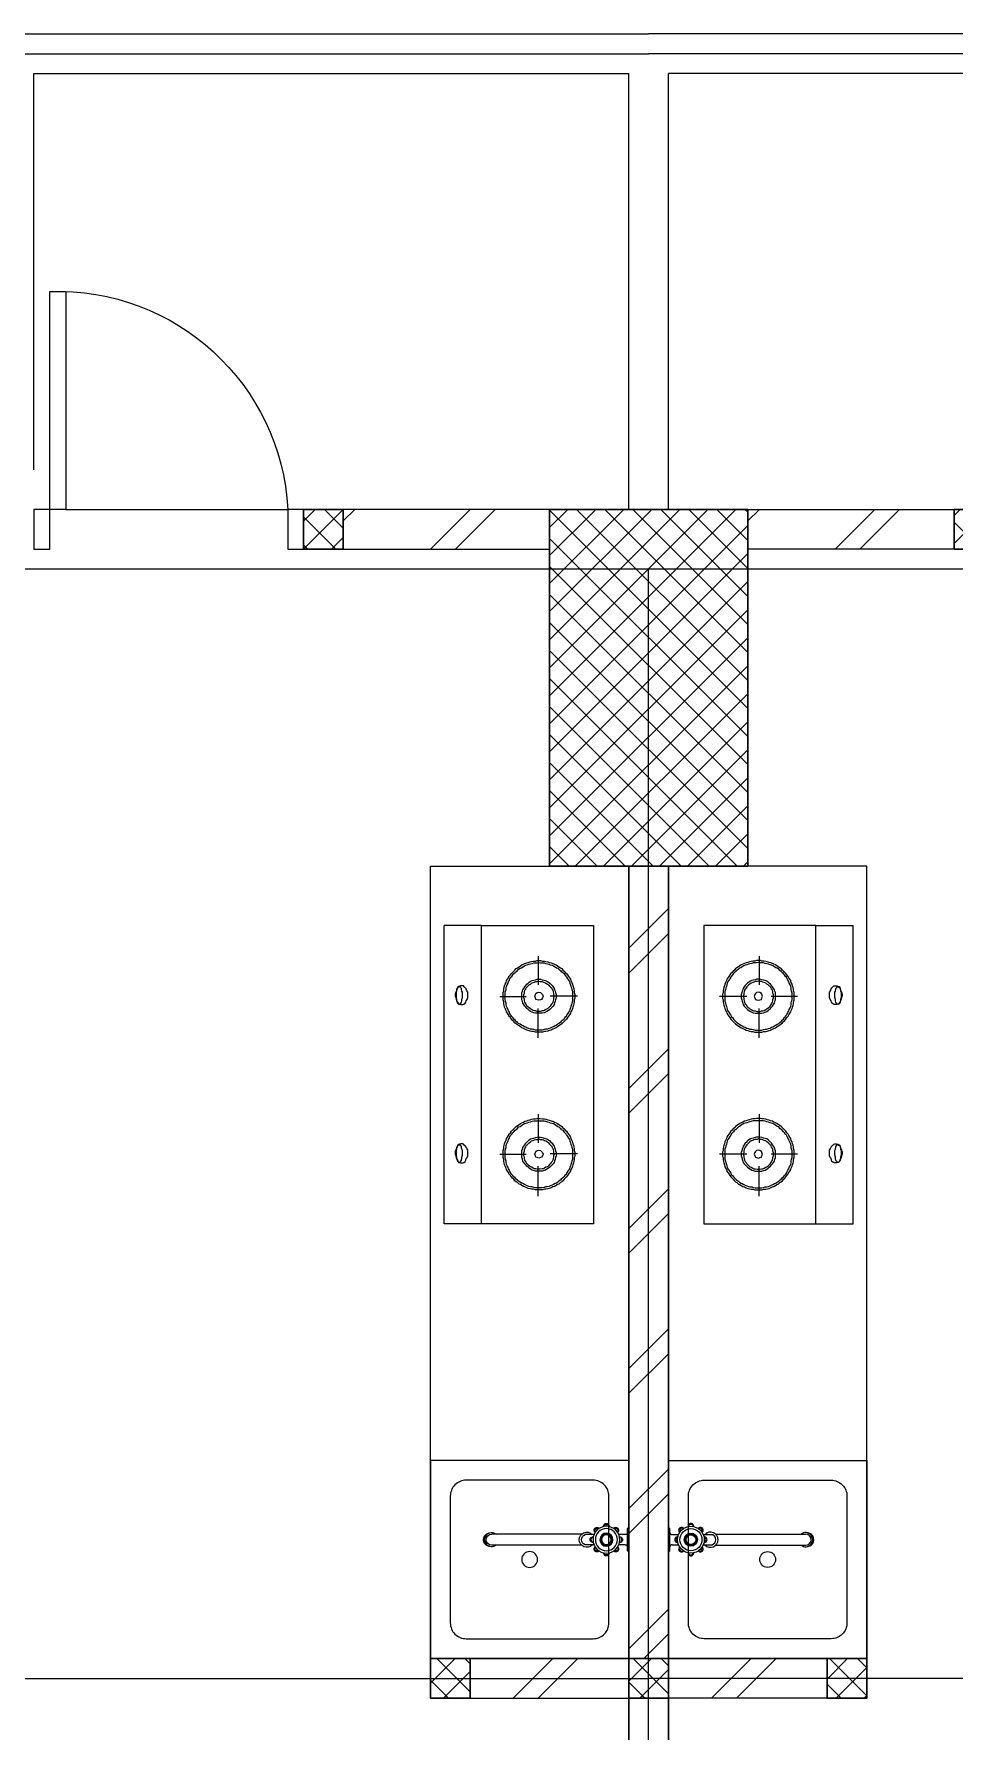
# Model space of a CAD drawing. Header units: millimetres. Extents: x -324 to 75, y -297 to 70.
# Drawn here: x -24.656 to -22.336, y 8.042 to 12.325 of the extents above; entities that cross this region are included whole.
import ezdxf

# ---------------------------------------------------------------- set-up
doc = ezdxf.new("R2010")
doc.units = ezdxf.units.MM
doc.layers.get('defpoints').update_dxf_attribs({"color": 1})
for name, color, linetype, lineweight in [('ars', 11, 'Continuous', 0), ('KOL', 1, 'Continuous', 30), ('KOLOM', 4, 'Continuous', 9), ('lan', 7, 'Continuous', 15), ('SANITAIR', 15, 'Continuous', 9), ('tem', 5, 'Continuous', 20)]:
    doc.layers.add(name, color=color, linetype=linetype, lineweight=lineweight)
doc.layers.add('as', color=1, linetype='Continuous', plot=False)
doc.layers.add('Kusen', color=30, linetype='Continuous')

# ---------------------------------------------------------------- blocks, each defined once
blk = doc.blocks.new('K 10.10')
at = {"layer": 'ars'}
h = blk.add_hatch(dxfattribs=at)
h.set_pattern_fill('_USER', color=256, scale=0.05, angle=45, double=1, pattern_type=0)
h.set_pattern_definition([(45, (0, 0), (-0.035355339, 0.035355339), []), (135, (0, 0), (-0.035355339, -0.035355339), [])])
h.paths.add_polyline_path([(1560.5383, 1380.4069), (1560.6383, 1380.4069), (1560.6383, 1380.5069), (1560.5383, 1380.5069)])
at = {"layer": 'KOL'}
blk.add_lwpolyline([(1560.5383, 1380.4069), (1560.6383, 1380.4069), (1560.6383, 1380.5069), (1560.5383, 1380.5069)], close=True, dxfattribs=at)
blk = doc.blocks.new('P.60')
at = {"layer": 'Kusen'}
for points in [[(1472.8348, 997.5354), (1472.8748, 997.5354), (1472.8748, 997.4354), (1472.8348, 997.4354)], [(1473.4748, 997.5354), (1473.5148, 997.5354), (1473.5148, 997.4354), (1473.4748, 997.4354)], [(1472.8748, 996.8854), (1472.9148, 996.8854), (1472.9148, 997.4354), (1472.8748, 997.4354)]]:
    blk.add_lwpolyline(points, close=True, dxfattribs=at)
blk.add_arc((1472.8948, 997.4658), 0.5808, 268.0266, 356.9943, dxfattribs=at)
blk = doc.blocks.new('KRAN DPR ATAS')
for p, q in [((-0.0289, 0), (0.0289, 0)), ((-0.0289, 0), (-0.0289, -0.0021)), ((0.0289, 0), (0.0289, -0.0021)), ((-0.0275, -0.0035), (0.0275, -0.0035)), ((-0.0127, -0.0092), (-0.0127, -0.0252)), ((0.0127, -0.0092), (0.0127, -0.0252)), ((-0.014, -0.1188), (-0.014, -0.3457)), ((-0.0127, -0.0877), (-0.0127, -0.1101)), ((0.0127, -0.0877), (0.0127, -0.1101)), ((0.014, -0.1188), (0.014, -0.3457))]:
    blk.add_line(p, q)
for radius in [0.0338, 0.0279, 0.0166, 0.0138, 0.0123]:
    blk.add_circle((0, -0.0564), radius)
for centre, radius, start, end in [((-0.0239, -0.0326), 0.00706, 39.002, 230.998), ((-0.0222, -0.0342), 0.00706, 58.1189, 211.8811), ((-0.0275, -0.0021), 0.00141, 180, 270), ((-0.0183, -0.0092), 0.00564, 0, 90), ((-0.0009, -0.0214), 0.00884, 254.902, 254.902), ((0, -0.0227), 0.00706, 354.002, 185.998), ((0, -0.025), 0.00706, 13.1189, 166.8811), ((0.0183, -0.0092), 0.00564, 90, 180), ((0.0239, -0.0326), 0.00706, 309.002, 140.998), ((0.0222, -0.0342), 0.00706, 328.1189, 121.8811), ((0.0275, -0.0021), 0.00141, 270, 0), ((-0.0338, -0.0564), 0.00706, 84.002, 275.998), ((-0.0315, -0.0564), 0.00706, 103.1189, 256.8811), ((-0.0239, -0.0803), 0.00706, 129.002, 320.998), ((-0.0222, -0.0787), 0.00706, 148.1189, 301.8811), ((0.0239, -0.0803), 0.00706, 219.002, 50.998), ((0.0222, -0.0787), 0.00706, 238.1189, 31.8811), ((0.0338, -0.0564), 0.00706, 264.002, 95.998), ((0.0315, -0.0564), 0.00706, 283.1189, 76.8811), ((0, -0.1058), 0.0191, 134.711, 45.289), ((0, -0.1058), 0.0134, 198.6717, 270), ((0, -0.0902), 0.00706, 174.002, 5.998), ((0, -0.0879), 0.00706, 193.1189, 346.8811), ((0, -0.1058), 0.0134, 270, 341.3283), ((0, -0.3457), 0.0178, 141.8277, 38.1723), ((0, -0.3484), 0.0178, 175.6641, 4.3359), ((0, -0.3457), 0.014, 180, 0)]:
    blk.add_arc(centre, radius, start, end)
blk = doc.blocks.new('KOMPOR')
for points in [[(0, 0.3765), (0, -0.3765)], [(0.0944, 0.3765), (0, 0.3765)], [(0.3765, 0.3765), (0.0944, 0.3765)], [(0.0944, 0.3765), (0.0944, -0.3765)], [(0.3765, -0.3765), (0.3765, 0.3765)], [(0.2373, 0.3063), (0.2373, 0.2312)], [(0.2385, 0.2906), (0.2337, 0.2906), (0.23, 0.2906), (0.2252, 0.2893), (0.2203, 0.2893), (0.2167, 0.2881), (0.2119, 0.2869), (0.2082, 0.2857), (0.2034, 0.2833), (0.1998, 0.2821), (0.1961, 0.2797), (0.1925, 0.2772), (0.1889, 0.276), (0.1852, 0.2724), (0.1816, 0.27), (0.178, 0.2676), (0.1755, 0.2639), (0.1719, 0.2615), (0.1695, 0.2579), (0.1671, 0.2542), (0.1634, 0.2506), (0.1622, 0.247), (0.1598, 0.2433), (0.1574, 0.2397), (0.1562, 0.2361), (0.1538, 0.2312), (0.1525, 0.2276), (0.1513, 0.2228), (0.1501, 0.2191), (0.1501, 0.2143), (0.1489, 0.2094), (0.1489, 0.2058), (0.1489, 0.201), (0.1489, 0.1961), (0.1489, 0.1913), (0.1501, 0.1864), (0.1501, 0.1828), (0.1513, 0.178), (0.1525, 0.1743), (0.1538, 0.1695), (0.1562, 0.1659), (0.1574, 0.161), (0.1598, 0.1574), (0.1622, 0.1538), (0.1634, 0.1501), (0.1671, 0.1465), (0.1695, 0.1429), (0.1719, 0.1404), (0.1755, 0.1368), (0.178, 0.1344), (0.1816, 0.1308), (0.1852, 0.1283), (0.1889, 0.1259), (0.1925, 0.1235), (0.1961, 0.1211), (0.1998, 0.1199), (0.2034, 0.1174), (0.2082, 0.1162), (0.2119, 0.115), (0.2167, 0.1138), (0.2203, 0.1126), (0.2252, 0.1114), (0.23, 0.1114), (0.2337, 0.1102), (0.2385, 0.1102), (0.2433, 0.1102), (0.2482, 0.1114), (0.253, 0.1114), (0.2567, 0.1126), (0.2615, 0.1138), (0.2651, 0.115), (0.27, 0.1162), (0.2736, 0.1174), (0.2785, 0.1199), (0.2821, 0.1211), (0.2857, 0.1235), (0.2893, 0.1259), (0.293, 0.1283), (0.2966, 0.1308), (0.299, 0.1344), (0.3027, 0.1368), (0.3051, 0.1404), (0.3087, 0.1429), (0.3111, 0.1465), (0.3136, 0.1501), (0.316, 0.1538), (0.3184, 0.1574), (0.3196, 0.161), (0.322, 0.1659), (0.3232, 0.1695), (0.3245, 0.1743), (0.3257, 0.178), (0.3269, 0.1828), (0.3281, 0.1864), (0.3281, 0.1913), (0.3293, 0.1961), (0.3293, 0.201), (0.3293, 0.2058), (0.3281, 0.2094), (0.3281, 0.2143), (0.3269, 0.2191), (0.3257, 0.2228), (0.3245, 0.2276), (0.3232, 0.2312), (0.322, 0.2361), (0.3196, 0.2397), (0.3184, 0.2433), (0.316, 0.247), (0.3136, 0.2506), (0.3111, 0.2542), (0.3087, 0.2579), (0.3051, 0.2615), (0.3027, 0.2639), (0.299, 0.2676), (0.2966, 0.27), (0.293, 0.2724), (0.2893, 0.276), (0.2857, 0.2772), (0.2821, 0.2797), (0.2785, 0.2821), (0.2736, 0.2833), (0.27, 0.2857), (0.2651, 0.2869), (0.2615, 0.2881), (0.2567, 0.2893), (0.253, 0.2893), (0.2482, 0.2906), (0.2433, 0.2906), (0.2385, 0.2906)], [(0.2385, 0.2857), (0.2349, 0.2857), (0.23, 0.2857), (0.2264, 0.2845), (0.2215, 0.2833), (0.2179, 0.2833), (0.2131, 0.2821), (0.2094, 0.2809), (0.2058, 0.2785), (0.2022, 0.2772), (0.1985, 0.2748), (0.1949, 0.2736), (0.1913, 0.2712), (0.1877, 0.2688), (0.1852, 0.2663), (0.1816, 0.2639), (0.1792, 0.2603), (0.1755, 0.2579), (0.1731, 0.2542), (0.1707, 0.2518), (0.1683, 0.2482), (0.1659, 0.2446), (0.1646, 0.2409), (0.1622, 0.2373), (0.161, 0.2337), (0.1586, 0.23), (0.1574, 0.2264), (0.1562, 0.2215), (0.1562, 0.2179), (0.155, 0.2131), (0.1538, 0.2094), (0.1538, 0.2046), (0.1538, 0.201), (0.1538, 0.1961), (0.1538, 0.1925), (0.155, 0.1877), (0.1562, 0.184), (0.1562, 0.1792), (0.1574, 0.1755), (0.1586, 0.1719), (0.161, 0.1671), (0.1622, 0.1634), (0.1646, 0.1598), (0.1659, 0.1562), (0.1683, 0.1525), (0.1707, 0.1501), (0.1731, 0.1465), (0.1755, 0.1441), (0.1792, 0.1404), (0.1816, 0.138), (0.1852, 0.1356), (0.1877, 0.132), (0.1913, 0.1308), (0.1949, 0.1283), (0.1985, 0.1259), (0.2022, 0.1235), (0.2058, 0.1223), (0.2094, 0.1211), (0.2131, 0.1199), (0.2179, 0.1186), (0.2215, 0.1174), (0.2264, 0.1162), (0.23, 0.1162), (0.2349, 0.1162), (0.2385, 0.1162), (0.2433, 0.1162), (0.247, 0.1162), (0.2518, 0.1162), (0.2554, 0.1174), (0.2603, 0.1186), (0.2639, 0.1199), (0.2676, 0.1211), (0.2724, 0.1223), (0.276, 0.1235), (0.2797, 0.1259), (0.2833, 0.1283), (0.2869, 0.1308), (0.2893, 0.132), (0.293, 0.1356), (0.2954, 0.138), (0.299, 0.1404), (0.3015, 0.1441), (0.3039, 0.1465), (0.3075, 0.1501), (0.3087, 0.1525), (0.3111, 0.1562), (0.3136, 0.1598), (0.316, 0.1634), (0.3172, 0.1671), (0.3184, 0.1719), (0.3196, 0.1755), (0.3208, 0.1792), (0.322, 0.184), (0.3232, 0.1877), (0.3232, 0.1925), (0.3232, 0.1961), (0.3232, 0.201), (0.3232, 0.2046), (0.3232, 0.2094), (0.3232, 0.2131), (0.322, 0.2179), (0.3208, 0.2215), (0.3196, 0.2264), (0.3184, 0.23), (0.3172, 0.2337), (0.316, 0.2373), (0.3136, 0.2409), (0.3111, 0.2446), (0.3087, 0.2482), (0.3075, 0.2518), (0.3039, 0.2542), (0.3015, 0.2579), (0.299, 0.2603), (0.2954, 0.2639), (0.293, 0.2663), (0.2893, 0.2688), (0.2869, 0.2712), (0.2833, 0.2736), (0.2797, 0.2748), (0.276, 0.2772), (0.2724, 0.2785), (0.2676, 0.2809), (0.2639, 0.2821), (0.2603, 0.2833), (0.2554, 0.2833), (0.2518, 0.2845), (0.247, 0.2857), (0.2433, 0.2857), (0.2385, 0.2857)], [(0.0436, 0.2228), (0.0472, 0.2228), (0.0496, 0.2215), (0.0533, 0.2191), (0.0545, 0.2155), (0.0557, 0.2119), (0.0581, 0.2094), (0.0593, 0.2046), (0.0593, 0.1998), (0.0593, 0.1949), (0.0593, 0.1901), (0.0569, 0.1864), (0.0557, 0.1828), (0.0533, 0.1792), (0.0508, 0.178), (0.0484, 0.1755), (0.046, 0.1743), (0.0424, 0.1743), (0.04, 0.1755), (0.0375, 0.178), (0.0339, 0.1792), (0.0327, 0.1828), (0.0315, 0.1864), (0.0291, 0.1901), (0.0278, 0.1949), (0.0278, 0.1998), (0.0291, 0.2046), (0.0303, 0.2094), (0.0315, 0.2119), (0.0339, 0.2155), (0.0351, 0.2191), (0.0375, 0.2215), (0.0412, 0.2228), (0.0436, 0.2228)], [(0.0375, 0.2215), (0.04, 0.2215), (0.04, 0.2203), (0.0424, 0.2179), (0.0436, 0.2155), (0.0448, 0.2119), (0.0448, 0.2082), (0.046, 0.2034), (0.046, 0.1998), (0.046, 0.1961), (0.046, 0.1913), (0.0448, 0.1877), (0.0436, 0.184), (0.0436, 0.1816), (0.0412, 0.178), (0.04, 0.1768), (0.0387, 0.1755), (0.0375, 0.1755), (0.0351, 0.1768), (0.0339, 0.178), (0.0327, 0.1816), (0.0315, 0.184), (0.0315, 0.1877), (0.0303, 0.1913), (0.0303, 0.1961), (0.0303, 0.1998), (0.0303, 0.2034), (0.0315, 0.2082), (0.0315, 0.2119), (0.0327, 0.2155), (0.0339, 0.2179), (0.0351, 0.2203), (0.0363, 0.2215), (0.0375, 0.2215)], [(0.2385, 0.2433), (0.2349, 0.2433), (0.23, 0.2433), (0.2264, 0.2421), (0.2215, 0.2409), (0.2179, 0.2385), (0.2143, 0.2361), (0.2119, 0.2337), (0.2082, 0.2312), (0.2058, 0.2276), (0.2034, 0.2252), (0.201, 0.2215), (0.1985, 0.2179), (0.1973, 0.2131), (0.1961, 0.2094), (0.1961, 0.2046), (0.1961, 0.201), (0.1961, 0.1961), (0.1961, 0.1925), (0.1973, 0.1877), (0.1985, 0.184), (0.201, 0.1804), (0.2034, 0.1768), (0.2058, 0.1731), (0.2082, 0.1707), (0.2119, 0.1671), (0.2143, 0.1646), (0.2179, 0.1622), (0.2215, 0.161), (0.2264, 0.1598), (0.23, 0.1586), (0.2349, 0.1574), (0.2385, 0.1574), (0.2433, 0.1574), (0.247, 0.1586), (0.2518, 0.1598), (0.2554, 0.161), (0.2591, 0.1622), (0.2627, 0.1646), (0.2663, 0.1671), (0.2688, 0.1707), (0.2724, 0.1731), (0.2748, 0.1768), (0.2772, 0.1804), (0.2785, 0.184), (0.2797, 0.1877), (0.2809, 0.1925), (0.2821, 0.1961), (0.2821, 0.201), (0.2821, 0.2046), (0.2809, 0.2094), (0.2797, 0.2131), (0.2785, 0.2179), (0.2772, 0.2215), (0.2748, 0.2252), (0.2724, 0.2276), (0.2688, 0.2312), (0.2663, 0.2337), (0.2627, 0.2361), (0.2591, 0.2385), (0.2554, 0.2409), (0.2518, 0.2421), (0.247, 0.2433), (0.2433, 0.2433), (0.2385, 0.2433)], [(0.2385, 0.2385), (0.2349, 0.2385), (0.2312, 0.2373), (0.2276, 0.2373), (0.224, 0.2361), (0.2203, 0.2337), (0.2179, 0.2324), (0.2143, 0.23), (0.2119, 0.2276), (0.2094, 0.2252), (0.207, 0.2215), (0.2058, 0.2191), (0.2034, 0.2155), (0.2022, 0.2119), (0.2022, 0.2082), (0.201, 0.2046), (0.201, 0.201), (0.201, 0.1973), (0.2022, 0.1925), (0.2022, 0.1889), (0.2034, 0.1864), (0.2058, 0.1828), (0.207, 0.1792), (0.2094, 0.1768), (0.2119, 0.1743), (0.2143, 0.1719), (0.2179, 0.1695), (0.2203, 0.1671), (0.224, 0.1659), (0.2276, 0.1646), (0.2312, 0.1634), (0.2349, 0.1634), (0.2385, 0.1622), (0.2421, 0.1634), (0.247, 0.1634), (0.2506, 0.1646), (0.253, 0.1659), (0.2567, 0.1671), (0.2603, 0.1695), (0.2627, 0.1719), (0.2651, 0.1743), (0.2676, 0.1768), (0.27, 0.1792), (0.2724, 0.1828), (0.2736, 0.1864), (0.2748, 0.1889), (0.276, 0.1925), (0.276, 0.1973), (0.2772, 0.201), (0.276, 0.2046), (0.276, 0.2082), (0.2748, 0.2119), (0.2736, 0.2155), (0.2724, 0.2191), (0.27, 0.2215), (0.2676, 0.2252), (0.2651, 0.2276), (0.2627, 0.23), (0.2603, 0.2324), (0.2567, 0.2337), (0.253, 0.2361), (0.2506, 0.2373), (0.247, 0.2373), (0.2421, 0.2385), (0.2385, 0.2385)], [(0.1404, 0.201), (0.207, 0.201)], [(0.2385, 0.2107), (0.2349, 0.2094), (0.2312, 0.2082), (0.23, 0.2046), (0.2288, 0.201), (0.23, 0.1961), (0.2312, 0.1937), (0.2349, 0.1913), (0.2385, 0.1901), (0.2433, 0.1913), (0.2458, 0.1937), (0.2482, 0.1961), (0.2494, 0.201), (0.2482, 0.2046), (0.2458, 0.2082), (0.2433, 0.2094), (0.2385, 0.2107)], [(0.2373, 0.0993), (0.2373, 0.1719)], [(0.3366, 0.1998), (0.2676, 0.1998)], [(0.2385, -0.1077), (0.2337, -0.1077), (0.23, -0.1077), (0.2252, -0.109), (0.2203, -0.109), (0.2167, -0.1102), (0.2119, -0.1114), (0.2082, -0.1126), (0.2034, -0.115), (0.1998, -0.1162), (0.1961, -0.1186), (0.1925, -0.1211), (0.1889, -0.1235), (0.1852, -0.1259), (0.1816, -0.1283), (0.178, -0.1308), (0.1755, -0.1344), (0.1719, -0.1368), (0.1695, -0.1404), (0.1671, -0.1441), (0.1634, -0.1477), (0.1622, -0.1513), (0.1598, -0.155), (0.1574, -0.1586), (0.1562, -0.1622), (0.1538, -0.1671), (0.1525, -0.1707), (0.1513, -0.1755), (0.1501, -0.1792), (0.1501, -0.184), (0.1489, -0.1889), (0.1489, -0.1925), (0.1489, -0.1973), (0.1489, -0.2022), (0.1489, -0.207), (0.1501, -0.2119), (0.1501, -0.2155), (0.1513, -0.2203), (0.1525, -0.224), (0.1538, -0.2288), (0.1562, -0.2324), (0.1574, -0.2373), (0.1598, -0.2409), (0.1622, -0.2446), (0.1634, -0.2482), (0.1671, -0.2518), (0.1695, -0.2554), (0.1719, -0.2579), (0.1755, -0.2615), (0.178, -0.2639), (0.1816, -0.2676), (0.1852, -0.27), (0.1889, -0.2724), (0.1925, -0.2748), (0.1961, -0.2772), (0.1998, -0.2785), (0.2034, -0.2809), (0.2082, -0.2821), (0.2119, -0.2833), (0.2167, -0.2845), (0.2203, -0.2857), (0.2252, -0.2869), (0.23, -0.2869), (0.2337, -0.2881), (0.2385, -0.2881), (0.2433, -0.2881), (0.2482, -0.2869), (0.253, -0.2869), (0.2567, -0.2857), (0.2615, -0.2845), (0.2651, -0.2833), (0.27, -0.2821), (0.2736, -0.2809), (0.2785, -0.2785), (0.2821, -0.2772), (0.2857, -0.2748), (0.2893, -0.2724), (0.293, -0.27), (0.2966, -0.2676), (0.299, -0.2639), (0.3027, -0.2615), (0.3051, -0.2579), (0.3087, -0.2554), (0.3111, -0.2518), (0.3136, -0.2482), (0.316, -0.2446), (0.3184, -0.2409), (0.3196, -0.2373), (0.322, -0.2324), (0.3232, -0.2288), (0.3245, -0.224), (0.3257, -0.2203), (0.3269, -0.2155), (0.3281, -0.2119), (0.3281, -0.207), (0.3293, -0.2022), (0.3293, -0.1973), (0.3293, -0.1925), (0.3281, -0.1889), (0.3281, -0.184), (0.3269, -0.1792), (0.3257, -0.1755), (0.3245, -0.1707), (0.3232, -0.1671), (0.322, -0.1622), (0.3196, -0.1586), (0.3184, -0.155), (0.316, -0.1513), (0.3136, -0.1477), (0.3111, -0.1441), (0.3087, -0.1404), (0.3051, -0.1368), (0.3027, -0.1344), (0.299, -0.1308), (0.2966, -0.1283), (0.293, -0.1259), (0.2893, -0.1235), (0.2857, -0.1211), (0.2821, -0.1186), (0.2785, -0.1162), (0.2736, -0.115), (0.27, -0.1126), (0.2651, -0.1114), (0.2615, -0.1102), (0.2567, -0.109), (0.253, -0.109), (0.2482, -0.1077), (0.2433, -0.1077), (0.2385, -0.1077)], [(0.2385, -0.1126), (0.2349, -0.1126), (0.23, -0.1126), (0.2264, -0.1138), (0.2215, -0.115), (0.2179, -0.115), (0.2131, -0.1162), (0.2094, -0.1174), (0.2058, -0.1199), (0.2022, -0.1211), (0.1985, -0.1235), (0.1949, -0.1247), (0.1913, -0.1271), (0.1877, -0.1295), (0.1852, -0.132), (0.1816, -0.1344), (0.1792, -0.138), (0.1755, -0.1404), (0.1731, -0.1441), (0.1707, -0.1465), (0.1683, -0.1501), (0.1659, -0.1538), (0.1646, -0.1574), (0.1622, -0.161), (0.161, -0.1646), (0.1586, -0.1683), (0.1574, -0.1719), (0.1562, -0.1768), (0.1562, -0.1804), (0.155, -0.1852), (0.1538, -0.1889), (0.1538, -0.1937), (0.1538, -0.1973), (0.1538, -0.2022), (0.1538, -0.2058), (0.155, -0.2107), (0.1562, -0.2143), (0.1562, -0.2191), (0.1574, -0.2228), (0.1586, -0.2264), (0.161, -0.2312), (0.1622, -0.2349), (0.1646, -0.2385), (0.1659, -0.2421), (0.1683, -0.2458), (0.1707, -0.2482), (0.1731, -0.2518), (0.1755, -0.2554), (0.1792, -0.2579), (0.1816, -0.2603), (0.1852, -0.2627), (0.1877, -0.2663), (0.1913, -0.2688), (0.1949, -0.27), (0.1985, -0.2724), (0.2022, -0.2748), (0.2058, -0.276), (0.2094, -0.2772), (0.2131, -0.2785), (0.2179, -0.2797), (0.2215, -0.2809), (0.2264, -0.2821), (0.23, -0.2821), (0.2349, -0.2821), (0.2385, -0.2833), (0.2433, -0.2821), (0.247, -0.2821), (0.2518, -0.2821), (0.2554, -0.2809), (0.2603, -0.2797), (0.2639, -0.2785), (0.2676, -0.2772), (0.2724, -0.276), (0.276, -0.2748), (0.2797, -0.2724), (0.2833, -0.27), (0.2869, -0.2688), (0.2893, -0.2663), (0.293, -0.2627), (0.2954, -0.2603), (0.299, -0.2579), (0.3015, -0.2554), (0.3039, -0.2518), (0.3075, -0.2482), (0.3087, -0.2458), (0.3111, -0.2421), (0.3136, -0.2385), (0.316, -0.2349), (0.3172, -0.2312), (0.3184, -0.2264), (0.3196, -0.2228), (0.3208, -0.2191), (0.322, -0.2143), (0.3232, -0.2107), (0.3232, -0.2058), (0.3232, -0.2022), (0.3232, -0.1973), (0.3232, -0.1937), (0.3232, -0.1889), (0.3232, -0.1852), (0.322, -0.1804), (0.3208, -0.1768), (0.3196, -0.1719), (0.3184, -0.1683), (0.3172, -0.1646), (0.316, -0.161), (0.3136, -0.1574), (0.3111, -0.1538), (0.3087, -0.1501), (0.3075, -0.1465), (0.3039, -0.1441), (0.3015, -0.1404), (0.299, -0.138), (0.2954, -0.1344), (0.293, -0.132), (0.2893, -0.1295), (0.2869, -0.1271), (0.2833, -0.1247), (0.2797, -0.1235), (0.276, -0.1211), (0.2724, -0.1199), (0.2676, -0.1174), (0.2639, -0.1162), (0.2603, -0.115), (0.2554, -0.115), (0.2518, -0.1138), (0.247, -0.1126), (0.2433, -0.1126), (0.2385, -0.1126)], [(0.2373, -0.0932), (0.2373, -0.1671)], [(0.2385, -0.155), (0.2349, -0.155), (0.23, -0.155), (0.2264, -0.1562), (0.2215, -0.1574), (0.2179, -0.1598), (0.2143, -0.1622), (0.2119, -0.1646), (0.2082, -0.1671), (0.2058, -0.1707), (0.2034, -0.1731), (0.201, -0.1768), (0.1985, -0.1804), (0.1973, -0.1852), (0.1961, -0.1889), (0.1961, -0.1937), (0.1961, -0.1973), (0.1961, -0.2022), (0.1961, -0.207), (0.1973, -0.2107), (0.1985, -0.2143), (0.201, -0.2179), (0.2034, -0.2215), (0.2058, -0.2252), (0.2082, -0.2288), (0.2119, -0.2312), (0.2143, -0.2337), (0.2179, -0.2361), (0.2215, -0.2373), (0.2264, -0.2385), (0.23, -0.2397), (0.2349, -0.2409), (0.2385, -0.2409), (0.2433, -0.2409), (0.247, -0.2397), (0.2518, -0.2385), (0.2554, -0.2373), (0.2591, -0.2361), (0.2627, -0.2337), (0.2663, -0.2312), (0.2688, -0.2288), (0.2724, -0.2252), (0.2748, -0.2215), (0.2772, -0.2179), (0.2785, -0.2143), (0.2797, -0.2107), (0.2809, -0.207), (0.2821, -0.2022), (0.2821, -0.1973), (0.2821, -0.1937), (0.2809, -0.1889), (0.2797, -0.1852), (0.2785, -0.1804), (0.2772, -0.1768), (0.2748, -0.1731), (0.2724, -0.1707), (0.2688, -0.1671), (0.2663, -0.1646), (0.2627, -0.1622), (0.2591, -0.1598), (0.2554, -0.1574), (0.2518, -0.1562), (0.247, -0.155), (0.2433, -0.155), (0.2385, -0.155)], [(0.2385, -0.1598), (0.2349, -0.1598), (0.2312, -0.161), (0.2276, -0.161), (0.224, -0.1622), (0.2203, -0.1646), (0.2179, -0.1659), (0.2143, -0.1683), (0.2119, -0.1707), (0.2094, -0.1731), (0.207, -0.1768), (0.2058, -0.1792), (0.2034, -0.1828), (0.2022, -0.1864), (0.2022, -0.1901), (0.201, -0.1937), (0.201, -0.1973), (0.201, -0.2022), (0.2022, -0.2058), (0.2022, -0.2094), (0.2034, -0.2131), (0.2058, -0.2155), (0.207, -0.2191), (0.2094, -0.2215), (0.2119, -0.224), (0.2143, -0.2264), (0.2179, -0.2288), (0.2203, -0.2312), (0.224, -0.2324), (0.2276, -0.2337), (0.2312, -0.2349), (0.2349, -0.2349), (0.2385, -0.2361), (0.2421, -0.2349), (0.247, -0.2349), (0.2506, -0.2337), (0.253, -0.2324), (0.2567, -0.2312), (0.2603, -0.2288), (0.2627, -0.2264), (0.2651, -0.224), (0.2676, -0.2215), (0.27, -0.2191), (0.2724, -0.2155), (0.2736, -0.2131), (0.2748, -0.2094), (0.276, -0.2058), (0.276, -0.2022), (0.2772, -0.1973), (0.276, -0.1937), (0.276, -0.1901), (0.2748, -0.1864), (0.2736, -0.1828), (0.2724, -0.1792), (0.27, -0.1768), (0.2676, -0.1731), (0.2651, -0.1707), (0.2627, -0.1683), (0.2603, -0.1659), (0.2567, -0.1646), (0.253, -0.1622), (0.2506, -0.161), (0.247, -0.161), (0.2421, -0.1598), (0.2385, -0.1598)], [(0.0436, -0.1768), (0.0472, -0.1768), (0.0496, -0.178), (0.0533, -0.1804), (0.0545, -0.1828), (0.0557, -0.1864), (0.0581, -0.1901), (0.0593, -0.1949), (0.0593, -0.1985), (0.0593, -0.2034), (0.0593, -0.2082), (0.0569, -0.2119), (0.0557, -0.2167), (0.0533, -0.2191), (0.0508, -0.2215), (0.0484, -0.224), (0.046, -0.224), (0.0424, -0.224), (0.04, -0.224), (0.0375, -0.2215), (0.0339, -0.2191), (0.0327, -0.2167), (0.0315, -0.2119), (0.0291, -0.2082), (0.0278, -0.2034), (0.0278, -0.1985), (0.0291, -0.1949), (0.0303, -0.1901), (0.0315, -0.1864), (0.0339, -0.1828), (0.0351, -0.1804), (0.0375, -0.178), (0.0412, -0.1768), (0.0436, -0.1768)], [(0.0375, -0.1768), (0.04, -0.178), (0.04, -0.1792), (0.0424, -0.1804), (0.0436, -0.1828), (0.0448, -0.1864), (0.0448, -0.1901), (0.046, -0.1949), (0.046, -0.1985), (0.046, -0.2034), (0.046, -0.2082), (0.0448, -0.2107), (0.0436, -0.2155), (0.0436, -0.2179), (0.0412, -0.2203), (0.04, -0.2228), (0.0387, -0.2228), (0.0375, -0.2228), (0.0351, -0.2228), (0.0339, -0.2203), (0.0327, -0.2179), (0.0315, -0.2155), (0.0315, -0.2107), (0.0303, -0.2082), (0.0303, -0.2034), (0.0303, -0.1985), (0.0303, -0.1949), (0.0315, -0.1901), (0.0315, -0.1864), (0.0327, -0.1828), (0.0339, -0.1804), (0.0351, -0.1792), (0.0363, -0.178), (0.0375, -0.1768)], [(0.1404, -0.1973), (0.207, -0.1973)], [(0.2385, -0.1877), (0.2349, -0.1889), (0.2312, -0.1901), (0.23, -0.1937), (0.2288, -0.1973), (0.23, -0.2022), (0.2312, -0.2046), (0.2349, -0.207), (0.2385, -0.2082), (0.2433, -0.207), (0.2458, -0.2046), (0.2482, -0.2022), (0.2494, -0.1973), (0.2482, -0.1937), (0.2458, -0.1901), (0.2433, -0.1889), (0.2385, -0.1877)], [(0.3366, -0.1985), (0.2676, -0.1985)], [(0.2373, -0.299), (0.2373, -0.2264)], [(0.0944, -0.3765), (0, -0.3765)], [(0.0944, -0.3765), (0.3765, -0.3765)]]:
    blk.add_lwpolyline(points)
blk = doc.blocks.new('typikal-1a')
at = {"layer": 'as'}
for p, q in [((0, 2.8), (6.2, 2.8)), ((4.6, -1.3), (6.2, -1.3))]:
    blk.add_line(p, q, dxfattribs=at)
at = {"layer": 'lan'}
for p, q in [((4.73, -0.15), (5.29, -0.15)), ((6.15, -0.15), (6.15, -1.25)), ((4.65, -0.25), (4.65, -1.25)), ((4.65, -1.25), (6.15, -1.25)), ((4.55, -1.35), (6.2, -1.35))]:
    blk.add_line(p, q, dxfattribs=at)
at = {"layer": 'SANITAIR'}
blk.add_lwpolyline([(5.65, 2.75), (6.15, 2.75), (6.15, 2.25), (5.65, 2.25)], close=True, dxfattribs=at)
blk.add_lwpolyline([(6.0599, 2.3), (5.7399, 2.3, -0.414214), (5.6999, 2.34), (5.6999, 2.66, -0.414214), (5.7399, 2.7), (6.0599, 2.7, -0.414214), (6.0999, 2.66), (6.0999, 2.34, -0.414214)], format="xyb", close=True, dxfattribs=at)
blk.add_circle((5.8999, 2.5), 0.02, dxfattribs=at)
at = {"layer": 'tem'}
for p, q in [((5.65, 2.75), (5.65, 0.75)), ((5.65, 0.75), (5.95, 0.75))]:
    blk.add_line(p, q, dxfattribs=at)
for points in [[(6.15, 3.95), (6.25, 3.95), (6.25, 2.85), (6.15, 2.85)], [(6.15, 2.75), (5.75, 2.75), (5.75, 2.85), (6.15, 2.85)], [(6.15, 2.75), (6.25, 2.75), (6.25, 0.75), (6.15, 0.75)], [(5.43, -0.05), (5.95, -0.05), (5.95, -0.15), (5.43, -0.15)]]:
    blk.add_lwpolyline(points, close=True, dxfattribs=at)
at = {"layer": 'KOLOM', "extrusion": (0, 0, -1), "zscale": -1}
for p in [(-1566.2883, -1377.6569), (-1566.7883, -1377.6569), (-1565.9683, -1380.5569)]:
    blk.add_blockref('K 10.10', p, dxfattribs=at)
at = {"layer": 'Kusen'}
blk.add_blockref('P.60', (-1468.1848, -997.5854), dxfattribs=at)
at = {"layer": 'SANITAIR', "extrusion": (0, 0, -1), "xscale": -1, "zscale": -1, "rotation": 90}
blk.add_blockref('KRAN DPR ATAS', (-6.1499, 2.45), dxfattribs=at)
at = {"layer": 'SANITAIR'}
blk.add_blockref('KOMPOR', (5.6844, 1.2765), dxfattribs=at)
blk = doc.blocks.new("k2'")
at = {"layer": 'ars'}
h = blk.add_hatch(dxfattribs=at)
h.set_pattern_fill('_USER', color=256, scale=0.05, angle=45, double=1, pattern_type=0)
h.set_pattern_definition([(45, (0, -4.95), (-0.03535534, 0.03535534), []), (135, (0, -4.95), (-0.03535534, -0.03535534), [])])
h.paths.add_polyline_path([(-0.25, -0.45), (0.25, -0.45), (0.25, 0.45), (-0.25, 0.45)])
at = {"layer": 'KOL'}
blk.add_lwpolyline([(-0.25, -0.45), (0.25, -0.45), (0.25, 0.45), (-0.25, 0.45)], close=True, dxfattribs=at)
blk = doc.blocks.new('A-2')
at = {"layer": 'ars'}
h = blk.add_hatch(dxfattribs=at)
h.set_pattern_fill('TEMBOK', color=256, scale=0.25)
h.set_pattern_definition([(45, (70.3228, 9.5449), (-0.1767767, 0.1767767), []), (45, (70.3853, 9.5449), (-0.1767767, 0.1767767), [])])
h.paths.add_polyline_path([(29.26, 13.3695), (28.74, 13.3695), (28.74, 13.2695), (29.26, 13.2695)])
h = blk.add_hatch(dxfattribs=at)
h.set_pattern_fill('TEMBOK', color=256, scale=0.25)
h.set_pattern_definition([(45, (71.3428, 9.5449), (-0.1767767, 0.1767767), []), (45, (71.4053, 9.5449), (-0.1767767, 0.1767767), [])])
h.paths.add_polyline_path([(30.28, 13.3695), (29.76, 13.3695), (29.76, 13.2695), (30.28, 13.2695)])
h = blk.add_hatch(dxfattribs=at)
h.set_pattern_fill('TEMBOK', color=256, scale=0.25)
h.set_pattern_definition([(45, (71.8438, -1.7551), (-0.1767767, 0.1767767), []), (45, (71.9063, -1.7551), (-0.1767767, 0.1767767), [])])
h.paths.add_polyline_path([(29.46, 10.4695), (29.56, 10.4695), (29.56, 12.4695), (29.46, 12.4695)])
h = blk.add_hatch(dxfattribs=at)
h.set_pattern_fill('TEMBOK', color=256, scale=0.25)
h.set_pattern_definition([(45, (72.2238, -0.8551), (-0.1767767, 0.1767767), []), (45, (72.2863, -0.8551), (-0.1767767, 0.1767767), [])])
h.paths.add_polyline_path([(29.46, 10.3695), (29.06, 10.3695), (29.06, 10.4695), (29.46, 10.4695)])
h = blk.add_hatch(dxfattribs=at)
h.set_pattern_fill('TEMBOK', color=256, scale=0.25)
h.set_pattern_definition([(45, (72.7238, -0.8551), (-0.1767767, 0.1767767), []), (45, (72.7863, -0.8551), (-0.1767767, 0.1767767), [])])
h.paths.add_polyline_path([(29.96, 10.3695), (29.56, 10.3695), (29.56, 10.4695), (29.96, 10.4695)])
h = blk.add_hatch(dxfattribs=at)
h.set_pattern_fill('TEMBOK', color=256, scale=0.25)
h.set_pattern_definition([(45, (71.8438, -4.9551), (-0.1767767, 0.1767767), []), (45, (71.9063, -4.9551), (-0.1767767, 0.1767767), [])])
h.paths.add_polyline_path([(29.46, 9.2695), (29.56, 9.2695), (29.56, 10.3695), (29.46, 10.3695)])
at = {"layer": 'as'}
for p, q in [((-32.49, 13.2195), (41.91, 13.2195)), ((29.51, 0.1195), (29.51, 13.2195))]:
    blk.add_line(p, q, dxfattribs=at)
at = {"layer": 'KOL'}
blk.add_blockref("k2'", (29.51, 12.9195), dxfattribs=at)
at = {"layer": 'lan', "xscale": -1, "rotation": 180}
blk.add_blockref('typikal-1a', (23.31, 13.2195), dxfattribs=at)
at = {"layer": 'lan', "rotation": 180}
blk.add_blockref('typikal-1a', (35.71, 13.2195), dxfattribs=at)

msp = doc.modelspace()

# ---------------------------------------------------------------- block references
at = {"layer": 'defpoints'}
msp.add_blockref('A-2', (-52.6163, -2.2441), dxfattribs=at)

doc.saveas('drawing.dxf')
